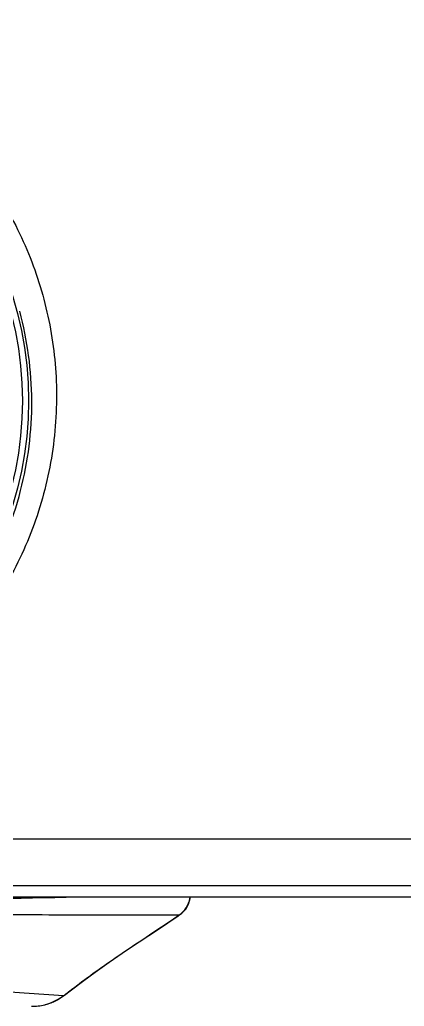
# Model space of a CAD drawing. Header units: millimetres. Extents: x -1538 to 3410, y -1646 to 2016.
# Drawn here: x 246.1 to 277.2, y -237.4 to -157.6 of the extents above; entities that cross this region are included whole.
import ezdxf

# ---------------------------------------------------------------- set-up
doc = ezdxf.new("R2010")
doc.units = ezdxf.units.MM
doc.header["$LTSCALE"] = 23.1
doc.layers.get('0').update_dxf_attribs({"linetype": 'CONTINUOUS'})

msp = doc.modelspace()

# ---------------------------------------------------------------- linework, layer by layer
at = {"linetype": 'Continuous'}
for p, q in [((454.316, -223.926), (-17.248, -223.926)), ((454.316, -227.702), (-17.248, -227.702)), ((222.426, -228.574), (569.642, -228.574)), ((259, -230.053), (259.19, -229.909)), ((259, -230.053), (259.185, -229.914)), ((257.293, -231.193), (258.889, -230.126)), ((258.787, -230.181), (258.793, -230.19)), ((258.793, -230.19), (259, -230.053)), ((259, -230.04), (259, -230.053)), ((252.173, -234.68), (253.319, -233.867)), ((253.311, -233.872), (254.369, -233.15)), ((254.363, -233.141), (254.369, -233.15)), ((251.142, -235.439), (252.179, -234.676)), ((250.265, -236.103), (251.147, -235.435)), ((249.71, -236.532), (250.265, -236.103)), ((249.711, -236.532), (250.276, -236.095)), ((248.661, -237.143), (249.201, -236.876)), ((249.198, -236.878), (249.71, -236.532)), ((249.621, -236.593), (249.71, -236.532)), ((249.621, -236.593), (249.699, -236.532)), ((248.112, -237.323), (248.172, -237.307)), ((248.112, -237.323), (248.168, -237.309)), ((248.168, -237.309), (248.299, -237.272)), ((248.168, -237.309), (248.168, -237.309)), ((248.172, -237.307), (248.174, -237.306)), ((248.66, -237.143), (248.661, -237.143))]:
    msp.add_line(p, q, dxfattribs=at)
for points in [[(259.185, -229.914), (259.504, -229.577), (259.739, -229.176), (259.877, -228.732), (259.897, -228.574)], [(254.369, -233.15), (255.725, -232.242), (257.293, -231.193)], [(248.299, -237.272), (248.659, -237.144), (249.198, -236.878)]]:
    msp.add_lwpolyline(points, dxfattribs=at)
for radius in [28.259, 27.759]:
    msp.add_circle((218.534, -188.443), radius, dxfattribs=at)
for centre, radius, start, end in [((218.495, -188.591), 28.556, 0.29619, 15.01785), ((218.495, -188.582), 28.557, 345.54628, 0.27715), ((218.53, -188.584), 28.522, 314.73908, 345.53249), ((216.444, 1308.305), 1537.283, 270.227117, 271.312591), ((257.807, -228.355), 2.069, 349.75559, 353.88657), ((288.341, -274.381), 53.171, 123.63174, 123.76889), ((286.557, -271.698), 49.949, 123.485, 123.63253), ((247.075, -233.292), 4.162, 288.88336, 294.74704), ((247.006, -233.135), 4.334, 294.71335, 299.21371), ((246.922, -232.987), 4.504, 299.22514, 306.52562), ((246.905, -232.961), 4.535, 306.50213, 306.78764), ((247.02, -232.443), 5, 270.00666, 282.60634), ((247.13, -233.463), 3.983, 285.20256, 287.62255), ((247.078, -233.298), 4.156, 287.61803, 287.93214), ((247.079, -233.302), 4.151, 287.93093, 288.87536)]:
    msp.add_arc(centre, radius, start, end, dxfattribs=at)
for points, knots in [([(220.284, -157.602), (222.23, -157.714), (226.104, -158.312), (231.617, -160.292), (236.631, -163.269), (240.968, -167.114), (244.486, -171.675), (247.079, -176.783), (248.673, -182.259), (249.042, -186.041), (249.051, -187.926)], [0, 0, 0, 0, 0.127164, 0.253938, 0.380043, 0.50537, 0.629895, 0.753702, 0.87701, 1, 1, 1, 1]), ([(249.051, -187.926), (249.06, -189.893), (248.695, -193.844), (247.015, -199.556), (244.248, -204.862), (240.483, -209.555), (235.839, -213.446), (228.72, -217.337), (218.534, -219.419), (208.348, -217.337), (201.229, -213.446), (196.586, -209.555), (192.82, -204.862), (190.053, -199.556), (188.373, -193.844), (188.009, -189.893), (188.018, -187.926)], [0, 0, 0, 0, 0.061537, 0.123239, 0.185206, 0.247553, 0.310319, 0.373488, 0.5, 0.626512, 0.689681, 0.752447, 0.814794, 0.87676, 0.938463, 1, 1, 1, 1]), ([(259, -230.04), (259.218, -229.889), (259.598, -229.494), (259.796, -228.985), (259.843, -228.723)], [0, 0, 0, 0, 0.498968, 1, 1, 1, 1]), ([(222.031, -229.869), (226.063, -229.877), (233.765, -229.92), (244.399, -230.013), (252.691, -230.052), (257.312, -230.046), (259, -230.04)], [0, 0, 0, 0, 0.327155, 0.625031, 0.863014, 1, 1, 1, 1]), ([(249.699, -236.532), (250.017, -236.284), (251.539, -235.111), (253.1, -233.987), (254.363, -233.141)], [0, 0, 0, 0, 0.209387, 1, 1, 1, 1]), ([(249.621, -236.593), (248.558, -236.527), (246.492, -236.386), (243.14, -236.119), (239.321, -235.781), (234.785, -235.378), (229.685, -235.001), (224.204, -234.74), (218.534, -234.649), (212.865, -234.74), (207.384, -235.001), (202.283, -235.378), (197.747, -235.781), (193.928, -236.119), (190.577, -236.386), (188.51, -236.527), (187.448, -236.593)], [0, 0, 0, 0, 0.05125, 0.099732, 0.161865, 0.235829, 0.318977, 0.408078, 0.499999, 0.59192, 0.681022, 0.764169, 0.838133, 0.900267, 0.948749, 1, 1, 1, 1])]:
    msp.add_open_spline(points, degree=3, knots=knots, dxfattribs=at)
msp.add_open_spline([(254.363, -233.141), (255.837, -232.154), (257.312, -231.168), (258.787, -230.181)], degree=3, dxfattribs=at)

doc.saveas('drawing.dxf')
